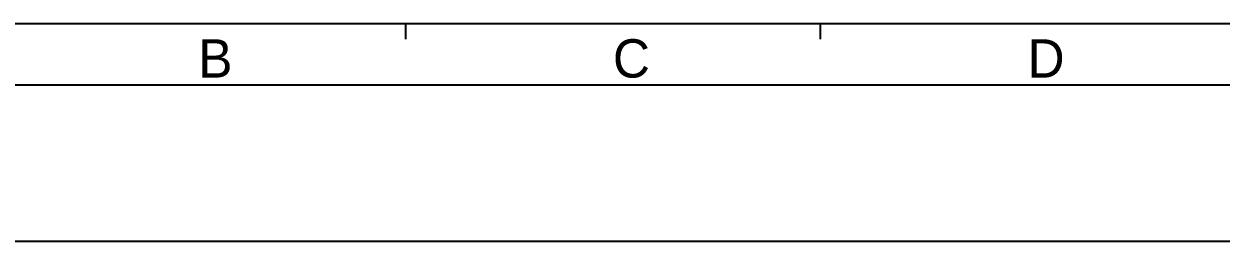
# Model space of a CAD drawing. Header units: millimetres. Extents: x 0 to 594, y 0 to 420.
# Drawn here: x 84.7 to 240.6, y 0 to 28.3 of the extents above; entities that cross this region are included whole.
import ezdxf

# ---------------------------------------------------------------- set-up
doc = ezdxf.new("R2010")
doc.units = ezdxf.units.MM
doc.header["$LTSCALE"] = 32.67
doc.layers.get('0').update_dxf_attribs({"linetype": 'CONTINUOUS'})
doc.styles.add('TEXTSTYLE_2', font='txt')

msp = doc.modelspace()

# ---------------------------------------------------------------- linework, layer by layer
at = {"color": 7, "linetype": 'CONTINUOUS'}
for p, q in [((564.92, 28.31), (26.42, 28.31)), ((134.42, 28.31), (134.42, 26.31)), ((188.42, 28.31), (188.42, 26.31)), ((571.42, 20.31), (20.42, 20.31)), ((0, 0), (594, 0))]:
    msp.add_line(p, q, dxfattribs=at)

# ---------------------------------------------------------------- texts
at = {"color": 7, "linetype": 'CONTINUOUS', "char_height": 5, "width": 5, "attachment_point": 1, "line_spacing_factor": 0.9, "style": 'TEXTSTYLE_2'}
for s, insert in [('B', (107.42, 26.31)), ('C', (161.42, 26.31)), ('D', (215.42, 26.31))]:
    msp.add_mtext(s, dxfattribs=dict(at, insert=insert))

doc.saveas('drawing.dxf')
